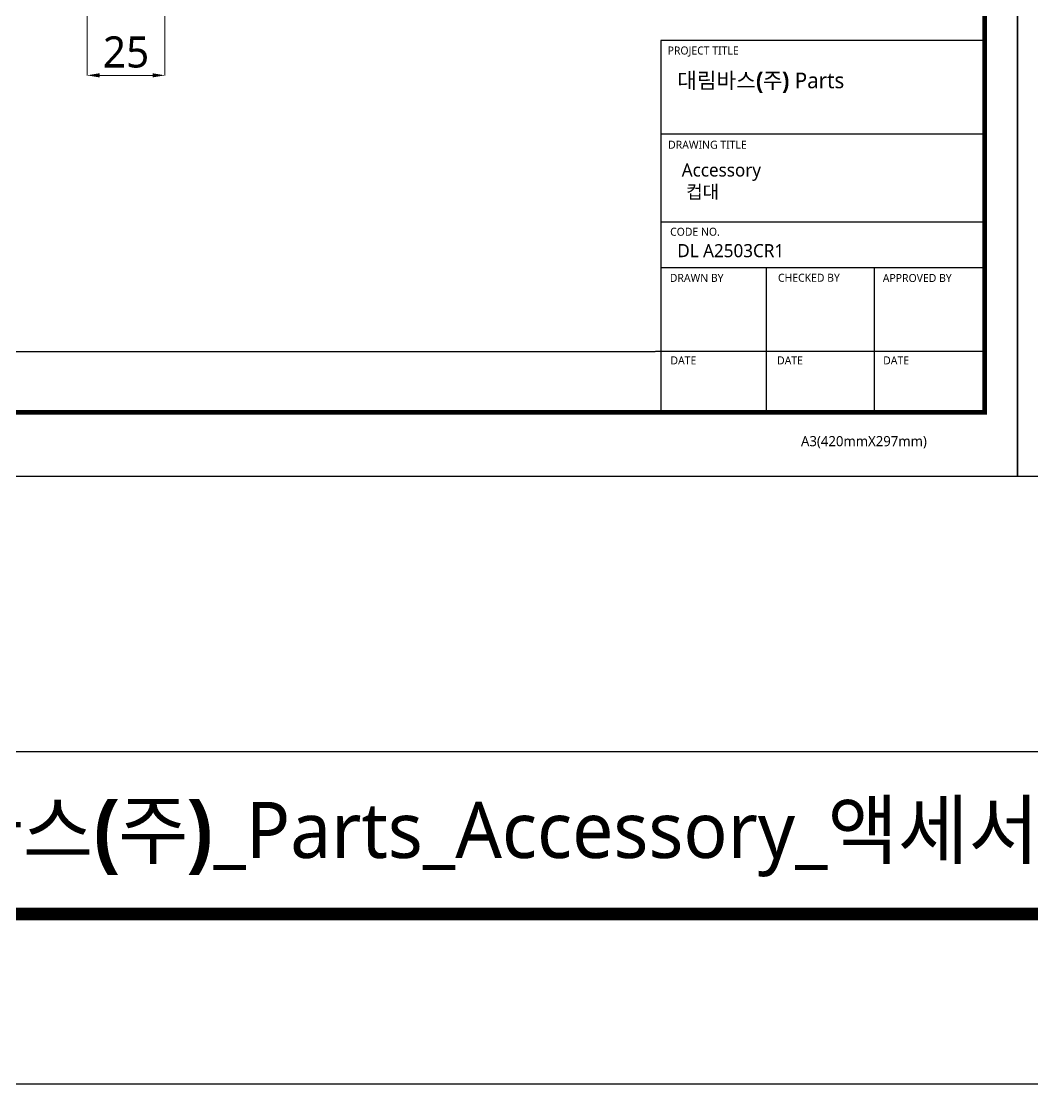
# Model space of a CAD drawing. Extents: x 16296675204 to 16296683393, y -37409618576 to -37409617244.
# Drawn here: x 16296678359.4 to 16296678684.2, y -37409618576 to -37409618235 of the extents above; entities that cross this region are included whole.
import ezdxf

# ---------------------------------------------------------------- set-up
doc = ezdxf.new("R2010")
doc.units = 0
doc.header["$LTSCALE"] = 10
doc.header["$MEASUREMENT"] = 0
doc.header["$PDMODE"] = 3
doc.header["$PDSIZE"] = -10
doc.layers.get('0').update_dxf_attribs({"linetype": 'CONTINUOUS'})
doc.layers.get('DEFPOINTS').update_dxf_attribs({"linetype": 'CONTINUOUS'})
doc.styles.add('Daelim Dimension', font='NanumGothic.ttf')
doc.dimstyles.new('DEFAULT', dxfattribs={"dimscale": 2, "dimtxt": 2, "dimasz": 2, "dimexe": 0, "dimexo": 2, "dimgap": 1, "dimtad": 1, "dimdec": 1, "dimzin": 9, "dimdsep": 46, "dimtxsty": 'Daelim Dimension', "dimcen": 0.5, "dimclrd": 252, "dimclre": 252, "dimclrt": 3, "dimadec": 1, "dimazin": 0, "dimtfac": 1, "dimtdec": 1, "dimtix": 1, "dimtmove": 0, "dimatfit": 3, "dimfxl": 1, "dimtolj": 1, "dimtzin": 1, "dimlwd": 9, "dimlwe": 9, "dimarcsym": 0})

# ---------------------------------------------------------------- blocks, each defined once
blk = doc.blocks.new('*D47')
at = {"color": 5, "lineweight": 9, "transparency": 16777216}
for p, q in [((16296678380.553699, -37409618232.872787), (16296678380.553699, -37409618252.372787)), ((16296678405.553699, -37409618232.872787), (16296678405.553699, -37409618252.372787)), ((16296678401.553699, -37409618252.372787), (16296678384.553699, -37409618252.372787))]:
    blk.add_line(p, q, dxfattribs=at)
at = {"color": 5, "transparency": 16777216}
for points in [[(16296678384.553699, -37409618251.706123), (16296678384.553699, -37409618253.039452), (16296678380.553699, -37409618252.372787)], [(16296678401.553699, -37409618251.706123), (16296678401.553699, -37409618253.039452), (16296678405.553699, -37409618252.372787)]]:
    blk.add_solid(points, dxfattribs=at)
at = {"layer": 'DEFPOINTS', "color": 0, "transparency": 16777216}
for p in [(16296678380.553699, -37409618228.872787), (16296678405.553699, -37409618228.872787), (16296678380.553699, -37409618252.372787)]:
    blk.add_point(p, dxfattribs=at)
at = {"color": 7, "transparency": 16777216, "insert": (16296678393.053699, -37409618244.929298), "char_height": 10, "attachment_point": 5, "style": 'Daelim Dimension'}
blk.add_mtext('\\A1;25', dxfattribs=at)

msp = doc.modelspace()

# ---------------------------------------------------------------- linework, layer by layer
at = {"color": 5, "ltscale": 40}
for p, q in [((16296678668.77466, -37409618241.158173), (16296678564.731569, -37409618241.158173)), ((16296678668.77466, -37409618271.231178), (16296678564.731569, -37409618271.231178)), ((16296678668.77466, -37409618271.231178), (16296678564.731569, -37409618271.231178)), ((16296678668.77466, -37409618299.520866), (16296678564.731569, -37409618299.520866)), ((16296678668.77466, -37409618299.520866), (16296678564.731569, -37409618299.520866)), ((16296678668.77466, -37409618314.111519), (16296678564.731569, -37409618314.111519)), ((16296678668.77466, -37409618314.111519), (16296678564.731569, -37409618314.111519)), ((16296678598.525669, -37409618314.111519), (16296678598.525669, -37409618360.558502)), ((16296678633.20821, -37409618314.111519), (16296678633.20821, -37409618360.558502)), ((16296678668.77466, -37409618340.942162), (16296678563.087021, -37409618340.942162)), ((16296678668.77466, -37409618340.942162), (16296678565.54217, -37409618340.942162)), ((16296678668.77466, -37409618360.558502), (16296678579.609449, -37409618360.558502))]:
    msp.add_line(p, q, dxfattribs=at)
at = {"color": 5, "ltscale": 0.5}
msp.add_line((16296678564.731569, -37409618241.158173), (16296678564.731569, -37409618361.187843), dxfattribs=at)
at = {"color": 5}
for p, q in [((16296678038.774549, -37409618341.016571), (16296678562.96183, -37409618341.016571)), ((16296677980.389971, -37409618469.388939), (16296679378.222731, -37409618469.388939))]:
    msp.add_line(p, q, dxfattribs=at)
at = {"ltscale": 0.5}
for points in [[(16296677952.4748, -37409618575.967308), (16296679688.4748, -37409618575.967308), (16296679688.4748, -37409617303.967308), (16296677952.4748, -37409617303.967308)], [(16296678028.306351, -37409618380.983459), (16296678679.306351, -37409618380.983459), (16296678679.306351, -37409617903.983459), (16296678028.306351, -37409617903.983459)], [(16296678679.306351, -37409618380.983459), (16296679330.306351, -37409618380.983459), (16296679330.306351, -37409617903.983459), (16296678679.306351, -37409617903.983459)]]:
    msp.add_lwpolyline(points, close=True, dxfattribs=at)
at = {"color": 5, "linetype": 'ByBlock', "lineweight": 200}
for points, const_width in [([(16296677980.389971, -37409618521.501404), (16296679660.389971, -37409618521.501404), (16296679660.389971, -37409617333.501404), (16296677980.389971, -37409617333.501404)], 4), ([(16296678038.774549, -37409618360.558739), (16296678668.774549, -37409618360.558739), (16296678668.774549, -37409617915.058739), (16296678038.774549, -37409617915.058739)], 1.5)]:
    msp.add_lwpolyline(points, close=True, dxfattribs=dict(at, const_width=const_width))

# ---------------------------------------------------------------- texts
at = {"color": 5, "ltscale": 40, "style": 'Daelim Dimension'}
for s, height, p in [('PROJECT TITLE', 2.56901127, (16296678566.93413, -37409618245.686653)), ('DRAWING TITLE', 2.56901127, (16296678567.098829, -37409618275.922539)), ('CODE NO.', 2.5690113, (16296678567.743071, -37409618303.844521)), ('DRAWN BY', 2.5690113, (16296678567.64233, -37409618318.652924)), ('CHECKED BY', 2.5690113, (16296678602.352501, -37409618318.607353)), ('APPROVED BY', 2.56901127, (16296678636.01589, -37409618318.690338)), ('DATE', 2.5690113, (16296678567.842991, -37409618345.130913)), ('DATE', 2.5690113, (16296678602.079321, -37409618345.130913)), ('DATE', 2.5690113, (16296678636.134029, -37409618345.130913)), ('A3(420mmX297mm)', 3.24237133, (16296678609.759609, -37409618371.374451))]:
    msp.add_text(s, height=height, dxfattribs=at).set_placement(p)
at = {"attachment_point": 1, "style": 'Daelim Dimension'}
for s, insert, char_height, width in [('{\\fPretendard Variable SemiBold|b0|i0|c129|p2;\\C7;대림바스(주)} Parts', (16296678569.98984, -37409618251.48848), 5.03600079, 80.93992813), (' Accessory\\P  컵대', (16296678570.034269, -37409618280.634933), 4.2041236, 70.7511006), ('DL A2503CR1', (16296678570.034269, -37409618306.526329), 4.20412356, 70.7511006)]:
    msp.add_mtext(s, dxfattribs=dict(at, insert=insert, char_height=char_height, width=width))
at = {"color": 2, "insert": (16296678292.049339, -37409618485.511917), "char_height": 18.0176724, "width": 859.36974055, "attachment_point": 1, "style": 'Daelim Dimension'}
msp.add_mtext('대림바스{\\fPretendard Variable SemiBold|b0|i0|c129|p2;(}주{\\fPretendard Variable SemiBold|b0|i0|c129|p2;)}_Parts_Accessory_{\\fGulim|b0|i0|c129|p50;액세서리}4{\\fGulim|b0|i0|c129|p50;품}_DL A2500CR1', dxfattribs=at)

# ---------------------------------------------------------------- dimensions: what is measured, and where the dimension line sits
dim = msp.add_linear_dim(base=(16296678380.553699, -37409618252.372787), p1=(16296678405.553699, -37409618228.872787), p2=(16296678380.553699, -37409618228.872787), dimstyle='DEFAULT', override={"dimtxt": 5, "dimclrd": 5, "dimclre": 5, "dimclrt": 7})
dim.commit()
dim.dimension.update_dxf_attribs({"geometry": '*D47', "text_midpoint": (16296678393.053699, -37409618244.929298)})

doc.saveas('drawing.dxf')
